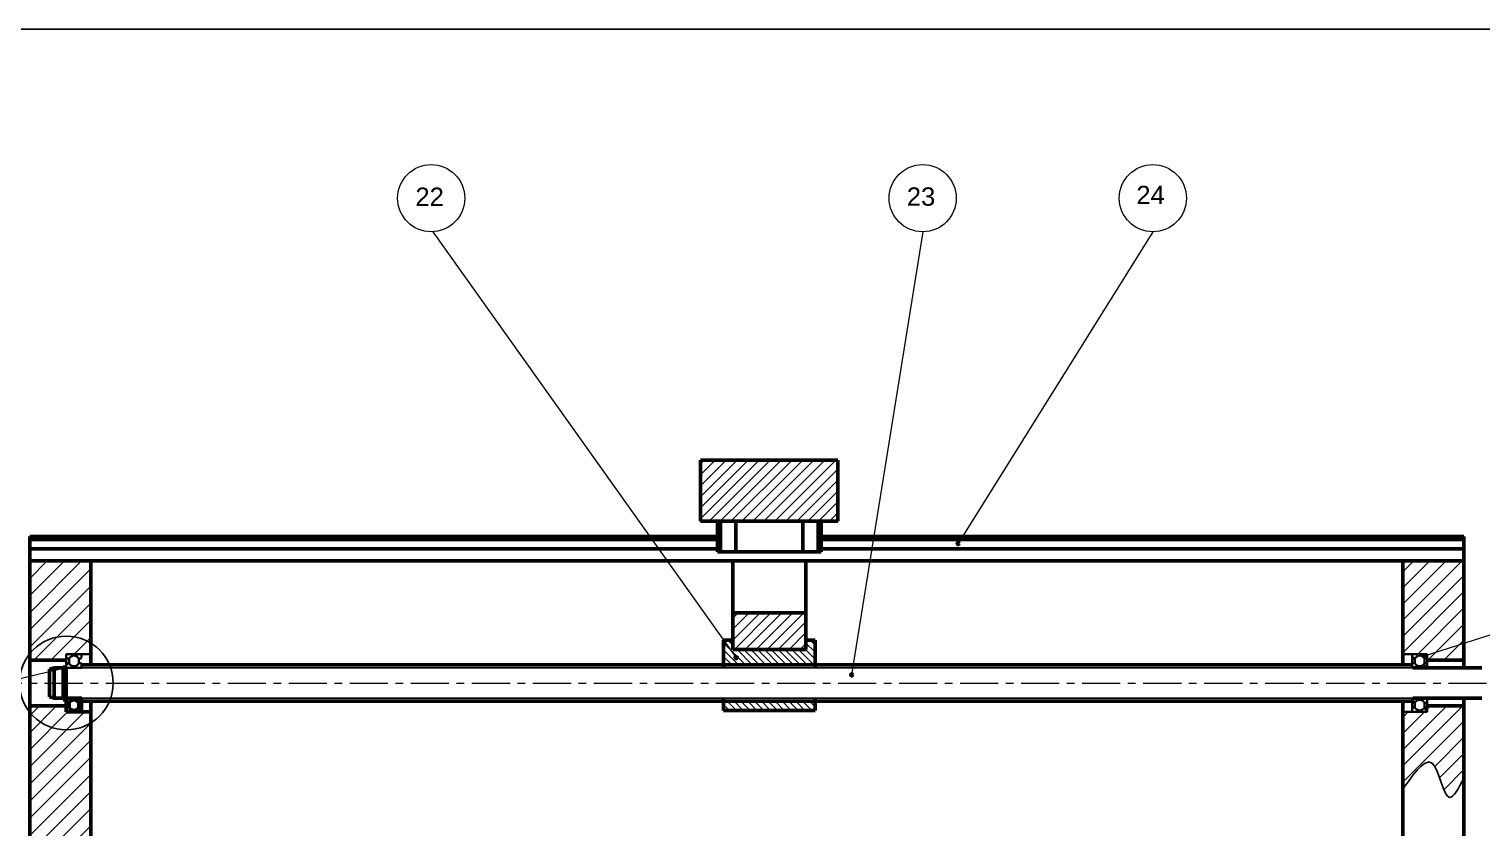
# Model space of a CAD drawing. Header units: inches. Extents: x -8900 to -5053, y -1814 to -15.
# Drawn here: x -7113.9 to -6637.8, y -1234 to -972.1 of the extents above; entities that cross this region are included whole.
import ezdxf

# ---------------------------------------------------------------- set-up
doc = ezdxf.new("R2010")
doc.units = ezdxf.units.IN
doc.header["$LTSCALE"] = 2
doc.header["$MEASUREMENT"] = 0
doc.linetypes.add('CENTER', pattern=[2, 1.25, -0.25, 0.25, -0.25])
for name, color, linetype, lineweight in [('duong co ban', 7, 'Continuous', 50), ('duong tam', 1, 'CENTER', 20), ('Visible (ISO)', 7, 'Continuous', 50)]:
    doc.layers.add(name, color=color, linetype=linetype, lineweight=lineweight)
doc.styles.get("Standard").update_dxf_attribs({"font": 'arial.ttf', "height": 2.5})
pattern_1 = [(45, (-8345.9142, -2555.9642), (-1.7960512, 1.7960512), [])]

msp = doc.modelspace()

# ---------------------------------------------------------------- hatches: boundary and pattern name
at = {"linetype": 'Continuous'}
h = msp.add_hatch(dxfattribs=at)
h.set_pattern_fill('ANSI31', color=2, scale=0.8, style=0)
h.set_pattern_definition(pattern_1)
edge = h.paths.add_edge_path()
edge.add_line((-6848.83, -1133.46), (-6848.83, -1113.46))
edge.add_line((-6848.83, -1133.46), (-6893.83, -1133.46))
edge.add_line((-6893.83, -1133.46), (-6893.83, -1113.46))
edge.add_line((-6848.83, -1113.46), (-6893.83, -1113.46))
h = msp.add_hatch()
h.set_pattern_fill('ANSI31', color=256, scale=1.25, style=0)
h.set_pattern_definition([(45, (-9133.902, -669.1662), (-2.80633, 2.80633), [])])
edge = h.paths.add_edge_path()
edge.add_spline(control_points=[(-7113.71, -1246.46), (-7111.32, -1242.59), (-7106.3, -1234.5), (-7102.73, -1252.7), (-7096.57, -1246.59), (-7093.71, -1243.76)], knot_values=[0, 0, 0, 0, 9.548776, 19.953225, 28.954952, 28.954952, 28.954952, 28.954952], degree=3, periodic=0)
edge.add_line((-7093.71, -1243.76), (-7093.71, -1195.96))
edge.add_line((-7093.71, -1195.96), (-7101.71, -1195.96))
edge.add_line((-7101.71, -1195.96), (-7101.71, -1193.96))
edge.add_line((-7101.71, -1193.96), (-7113.71, -1193.96))
edge.add_line((-7113.71, -1193.96), (-7113.71, -1246.46))
h.paths.add_polyline_path([(-7093.71, -1146.46), (-7113.71, -1146.46), (-7113.71, -1178.96), (-7101.71, -1178.96), (-7101.71, -1176.96), (-7093.71, -1176.96)])
h = msp.add_hatch()
h.set_pattern_fill('ANSI31', color=256, scale=30, style=0)
h.set_pattern_definition([(45, (-403.566, 178.0702), (-2.6516504, 2.6516504), [])])
edge = h.paths.add_edge_path()
edge.add_line((-6643.71, -1193.96), (-6655.71, -1193.96))
edge.add_line((-6655.71, -1193.96), (-6655.71, -1195.96))
edge.add_line((-6655.71, -1195.96), (-6663.71, -1195.96))
edge.add_line((-6663.71, -1195.96), (-6663.71, -1221.26))
edge.add_spline(control_points=[(-6663.71, -1221.26), (-6660.06, -1216.03), (-6652.88, -1205.77), (-6649.86, -1229.2), (-6645.43, -1220.91), (-6643.71, -1217.69)], knot_values=[0, 0, 0, 0, 12.823481, 25.195964, 33.053078, 33.053078, 33.053078, 33.053078], degree=3, periodic=0)
edge.add_line((-6643.71, -1217.69), (-6643.71, -1193.96))
h.paths.add_polyline_path([(-6663.71, -1146.46), (-6663.71, -1176.96), (-6655.71, -1176.96), (-6655.71, -1178.96), (-6643.71, -1178.96), (-6643.71, -1146.46)])
h = msp.add_hatch(dxfattribs=at)
h.set_pattern_fill('ANSI31', color=2, scale=0.8, style=0)
h.set_pattern_definition(pattern_1)
edge = h.paths.add_edge_path()
edge.add_line((-6883.33, -1175.46), (-6883.33, -1163.46))
edge.add_line((-6883.33, -1163.46), (-6859.33, -1163.46))
edge.add_line((-6859.33, -1175.46), (-6859.33, -1163.46))
edge.add_line((-6883.33, -1175.46), (-6859.33, -1175.46))
h = msp.add_hatch()
h.set_pattern_fill('ANSI31', color=256, scale=0.5, angle=90, style=0)
h.set_pattern_definition([(135, (-8345.9142, -2555.9642), (-1.122532, -1.122532), [])])
h.paths.add_polyline_path([(-6883.33, -1175.46), (-6883.33, -1172.46), (-6886.33, -1172.46), (-6886.33, -1180.46), (-6856.33, -1180.46), (-6856.33, -1172.46), (-6859.33, -1172.46), (-6859.33, -1175.46)])
h.paths.add_polyline_path([(-6856.33, -1195.46), (-6856.33, -1192.46), (-6886.33, -1192.46), (-6886.33, -1195.46)])
h = msp.add_hatch(dxfattribs=at)
h.set_pattern_fill('DEFAULT__27', color=2, scale=1.402311, angle=205, style=0, pattern_type=0)
h.set_pattern_definition([(205, (-8345.9142, -2555.9642), (0.5926424, -1.2709256), [])])
edge = h.paths.add_edge_path()
edge.add_spline(control_points=[(-7097.01, -1176.96), (-7096.84, -1176.96), (-7096.71, -1177.09), (-7096.71, -1177.26)], knot_values=[0, 0, 0, 0, 1, 1, 1, 1], weights=[1, 0.804738, 0.804738, 1], degree=3, periodic=0)
edge.add_line((-7096.71, -1178.16), (-7096.71, -1177.26))
edge.add_spline(control_points=[(-7096.71, -1178.16), (-7096.71, -1178.34), (-7096.84, -1178.46), (-7097.01, -1178.46)], knot_values=[0, 0, 0, 0, 1, 1, 1, 1], weights=[1, 0.804738, 0.804738, 1], degree=3, periodic=0)
edge.add_line((-7097.63, -1178.46), (-7097.01, -1178.46))
edge.add_spline(control_points=[(-7100.8, -1178.46), (-7100.07, -1176.93), (-7098.36, -1176.93), (-7097.63, -1178.46)], knot_values=[0, 0, 0, 0, 1, 1, 1, 1], weights=[1, 0.619048, 0.619048, 1], degree=3, periodic=0)
edge.add_line((-7101.41, -1178.46), (-7100.8, -1178.46))
edge.add_spline(control_points=[(-7101.41, -1178.46), (-7101.59, -1178.46), (-7101.71, -1178.34), (-7101.71, -1178.16)], knot_values=[0, 0, 0, 0, 1, 1, 1, 1], weights=[1, 0.804738, 0.804738, 1], degree=3, periodic=0)
edge.add_line((-7101.71, -1178.16), (-7101.71, -1177.26))
edge.add_spline(control_points=[(-7101.71, -1177.26), (-7101.71, -1177.09), (-7101.59, -1176.96), (-7101.41, -1176.96)], knot_values=[0, 0, 0, 0, 1, 1, 1, 1], weights=[1, 0.804738, 0.804738, 1], degree=3, periodic=0)
edge.add_line((-7101.41, -1176.96), (-7097.01, -1176.96))
edge = h.paths.add_edge_path()
edge.add_spline(control_points=[(-7097.01, -1195.96), (-7096.84, -1195.96), (-7096.71, -1195.84), (-7096.71, -1195.66)], knot_values=[0, 0, 0, 0, 1, 1, 1, 1], weights=[1, 0.804738, 0.804738, 1], degree=3, periodic=0)
edge.add_line((-7101.41, -1195.96), (-7097.01, -1195.96))
edge.add_spline(control_points=[(-7101.71, -1195.66), (-7101.71, -1195.84), (-7101.59, -1195.96), (-7101.41, -1195.96)], knot_values=[0, 0, 0, 0, 1, 1, 1, 1], weights=[1, 0.804738, 0.804738, 1], degree=3, periodic=0)
edge.add_line((-7101.71, -1195.66), (-7101.71, -1194.76))
edge.add_spline(control_points=[(-7101.41, -1194.46), (-7101.59, -1194.46), (-7101.71, -1194.59), (-7101.71, -1194.76)], knot_values=[0, 0, 0, 0, 1, 1, 1, 1], weights=[1, 0.804738, 0.804738, 1], degree=3, periodic=0)
edge.add_line((-7101.41, -1194.46), (-7100.8, -1194.46))
edge.add_spline(control_points=[(-7100.8, -1194.46), (-7100.07, -1196), (-7098.36, -1196), (-7097.63, -1194.46)], knot_values=[0, 0, 0, 0, 1, 1, 1, 1], weights=[1, 0.619048, 0.619048, 1], degree=3, periodic=0)
edge.add_line((-7097.63, -1194.46), (-7097.01, -1194.46))
edge.add_spline(control_points=[(-7096.71, -1194.76), (-7096.71, -1194.59), (-7096.84, -1194.46), (-7097.01, -1194.46)], knot_values=[0, 0, 0, 0, 1, 1, 1, 1], weights=[1, 0.804738, 0.804738, 1], degree=3, periodic=0)
edge.add_line((-7096.71, -1195.66), (-7096.71, -1194.76))
edge = h.paths.add_edge_path()
edge.add_line((-7101.41, -1181.46), (-7097.01, -1181.46))
edge.add_spline(control_points=[(-7101.41, -1181.46), (-7101.59, -1181.46), (-7101.71, -1181.34), (-7101.71, -1181.16)], knot_values=[0, 0, 0, 0, 1, 1, 1, 1], weights=[1, 0.804738, 0.804738, 1], degree=3, periodic=0)
edge.add_line((-7101.71, -1181.16), (-7101.71, -1180.26))
edge.add_spline(control_points=[(-7101.71, -1180.26), (-7101.71, -1180.09), (-7101.59, -1179.96), (-7101.41, -1179.96)], knot_values=[0, 0, 0, 0, 1, 1, 1, 1], weights=[1, 0.804738, 0.804738, 1], degree=3, periodic=0)
edge.add_line((-7101.41, -1179.96), (-7100.8, -1179.96))
edge.add_spline(control_points=[(-7097.63, -1179.96), (-7098.36, -1181.5), (-7100.07, -1181.5), (-7100.8, -1179.96)], knot_values=[0, 0, 0, 0, 1, 1, 1, 1], weights=[1, 0.619048, 0.619048, 1], degree=3, periodic=0)
edge.add_line((-7097.63, -1179.96), (-7097.01, -1179.96))
edge.add_spline(control_points=[(-7097.01, -1179.96), (-7096.84, -1179.96), (-7096.71, -1180.09), (-7096.71, -1180.26)], knot_values=[0, 0, 0, 0, 1, 1, 1, 1], weights=[1, 0.804738, 0.804738, 1], degree=3, periodic=0)
edge.add_line((-7096.71, -1181.16), (-7096.71, -1180.26))
edge.add_spline(control_points=[(-7096.71, -1181.16), (-7096.71, -1181.34), (-7096.84, -1181.46), (-7097.01, -1181.46)], knot_values=[0, 0, 0, 0, 1, 1, 1, 1], weights=[1, 0.804738, 0.804738, 1], degree=3, periodic=0)
edge = h.paths.add_edge_path()
edge.add_line((-7101.41, -1191.46), (-7097.01, -1191.46))
edge.add_spline(control_points=[(-7096.71, -1191.76), (-7096.71, -1191.59), (-7096.84, -1191.46), (-7097.01, -1191.46)], knot_values=[0, 0, 0, 0, 1, 1, 1, 1], weights=[1, 0.804738, 0.804738, 1], degree=3, periodic=0)
edge.add_line((-7096.71, -1192.66), (-7096.71, -1191.76))
edge.add_spline(control_points=[(-7097.01, -1192.96), (-7096.84, -1192.96), (-7096.71, -1192.84), (-7096.71, -1192.66)], knot_values=[0, 0, 0, 0, 1, 1, 1, 1], weights=[1, 0.804738, 0.804738, 1], degree=3, periodic=0)
edge.add_line((-7097.63, -1192.96), (-7097.01, -1192.96))
edge.add_spline(control_points=[(-7097.63, -1192.96), (-7098.36, -1191.43), (-7100.07, -1191.43), (-7100.8, -1192.96)], knot_values=[0, 0, 0, 0, 1, 1, 1, 1], weights=[1, 0.619048, 0.619048, 1], degree=3, periodic=0)
edge.add_line((-7101.41, -1192.96), (-7100.8, -1192.96))
edge.add_spline(control_points=[(-7101.71, -1192.66), (-7101.71, -1192.84), (-7101.59, -1192.96), (-7101.41, -1192.96)], knot_values=[0, 0, 0, 0, 1, 1, 1, 1], weights=[1, 0.804738, 0.804738, 1], degree=3, periodic=0)
edge.add_line((-7101.71, -1192.66), (-7101.71, -1191.76))
edge.add_spline(control_points=[(-7101.41, -1191.46), (-7101.59, -1191.46), (-7101.71, -1191.59), (-7101.71, -1191.76)], knot_values=[0, 0, 0, 0, 1, 1, 1, 1], weights=[1, 0.804738, 0.804738, 1], degree=3, periodic=0)
h = msp.add_hatch(dxfattribs=at)
h.set_pattern_fill('DEFAULT__26', color=2, scale=1.465445, angle=325, style=0, pattern_type=0)
h.set_pattern_definition([(325, (-8345.9142, -2555.9642), (0.840545, 1.2004227), [])])
edge = h.paths.add_edge_path()
edge.add_spline(control_points=[(-6660.41, -1195.96), (-6660.59, -1195.96), (-6660.71, -1195.84), (-6660.71, -1195.66)], knot_values=[0, 0, 0, 0, 1, 1, 1, 1], weights=[1, 0.804738, 0.804738, 1], degree=3, periodic=0)
edge.add_line((-6660.71, -1194.76), (-6660.71, -1195.66))
edge.add_spline(control_points=[(-6660.71, -1194.76), (-6660.71, -1194.59), (-6660.59, -1194.46), (-6660.41, -1194.46)], knot_values=[0, 0, 0, 0, 1, 1, 1, 1], weights=[1, 0.804738, 0.804738, 1], degree=3, periodic=0)
edge.add_line((-6659.8, -1194.46), (-6660.41, -1194.46))
edge.add_spline(control_points=[(-6656.63, -1194.46), (-6657.36, -1196), (-6659.07, -1196), (-6659.8, -1194.46)], knot_values=[0, 0, 0, 0, 1, 1, 1, 1], weights=[1, 0.619048, 0.619048, 1], degree=3, periodic=0)
edge.add_line((-6656.01, -1194.46), (-6656.63, -1194.46))
edge.add_spline(control_points=[(-6656.01, -1194.46), (-6655.84, -1194.46), (-6655.71, -1194.59), (-6655.71, -1194.76)], knot_values=[0, 0, 0, 0, 1, 1, 1, 1], weights=[1, 0.804738, 0.804738, 1], degree=3, periodic=0)
edge.add_line((-6655.71, -1194.76), (-6655.71, -1195.66))
edge.add_spline(control_points=[(-6655.71, -1195.66), (-6655.71, -1195.84), (-6655.84, -1195.96), (-6656.01, -1195.96)], knot_values=[0, 0, 0, 0, 1, 1, 1, 1], weights=[1, 0.804738, 0.804738, 1], degree=3, periodic=0)
edge.add_line((-6656.01, -1195.96), (-6660.41, -1195.96))
edge = h.paths.add_edge_path()
edge.add_spline(control_points=[(-6660.41, -1176.96), (-6660.59, -1176.96), (-6660.71, -1177.09), (-6660.71, -1177.26)], knot_values=[0, 0, 0, 0, 1, 1, 1, 1], weights=[1, 0.804738, 0.804738, 1], degree=3, periodic=0)
edge.add_line((-6656.01, -1176.96), (-6660.41, -1176.96))
edge.add_spline(control_points=[(-6655.71, -1177.26), (-6655.71, -1177.09), (-6655.84, -1176.96), (-6656.01, -1176.96)], knot_values=[0, 0, 0, 0, 1, 1, 1, 1], weights=[1, 0.804738, 0.804738, 1], degree=3, periodic=0)
edge.add_line((-6655.71, -1177.26), (-6655.71, -1178.16))
edge.add_spline(control_points=[(-6656.01, -1178.46), (-6655.84, -1178.46), (-6655.71, -1178.34), (-6655.71, -1178.16)], knot_values=[0, 0, 0, 0, 1, 1, 1, 1], weights=[1, 0.804738, 0.804738, 1], degree=3, periodic=0)
edge.add_line((-6656.01, -1178.46), (-6656.63, -1178.46))
edge.add_spline(control_points=[(-6656.63, -1178.46), (-6657.36, -1176.93), (-6659.07, -1176.93), (-6659.8, -1178.46)], knot_values=[0, 0, 0, 0, 1, 1, 1, 1], weights=[1, 0.619048, 0.619048, 1], degree=3, periodic=0)
edge.add_line((-6659.8, -1178.46), (-6660.41, -1178.46))
edge.add_spline(control_points=[(-6660.71, -1178.16), (-6660.71, -1178.34), (-6660.59, -1178.46), (-6660.41, -1178.46)], knot_values=[0, 0, 0, 0, 1, 1, 1, 1], weights=[1, 0.804738, 0.804738, 1], degree=3, periodic=0)
edge.add_line((-6660.71, -1177.26), (-6660.71, -1178.16))
edge = h.paths.add_edge_path()
edge.add_line((-6656.01, -1191.46), (-6660.41, -1191.46))
edge.add_spline(control_points=[(-6656.01, -1191.46), (-6655.84, -1191.46), (-6655.71, -1191.59), (-6655.71, -1191.76)], knot_values=[0, 0, 0, 0, 1, 1, 1, 1], weights=[1, 0.804738, 0.804738, 1], degree=3, periodic=0)
edge.add_line((-6655.71, -1191.76), (-6655.71, -1192.66))
edge.add_spline(control_points=[(-6655.71, -1192.66), (-6655.71, -1192.84), (-6655.84, -1192.96), (-6656.01, -1192.96)], knot_values=[0, 0, 0, 0, 1, 1, 1, 1], weights=[1, 0.804738, 0.804738, 1], degree=3, periodic=0)
edge.add_line((-6656.01, -1192.96), (-6656.63, -1192.96))
edge.add_spline(control_points=[(-6659.8, -1192.96), (-6659.07, -1191.43), (-6657.36, -1191.43), (-6656.63, -1192.96)], knot_values=[0, 0, 0, 0, 1, 1, 1, 1], weights=[1, 0.619048, 0.619048, 1], degree=3, periodic=0)
edge.add_line((-6659.8, -1192.96), (-6660.41, -1192.96))
edge.add_spline(control_points=[(-6660.41, -1192.96), (-6660.59, -1192.96), (-6660.71, -1192.84), (-6660.71, -1192.66)], knot_values=[0, 0, 0, 0, 1, 1, 1, 1], weights=[1, 0.804738, 0.804738, 1], degree=3, periodic=0)
edge.add_line((-6660.71, -1191.76), (-6660.71, -1192.66))
edge.add_spline(control_points=[(-6660.71, -1191.76), (-6660.71, -1191.59), (-6660.59, -1191.46), (-6660.41, -1191.46)], knot_values=[0, 0, 0, 0, 1, 1, 1, 1], weights=[1, 0.804738, 0.804738, 1], degree=3, periodic=0)
edge = h.paths.add_edge_path()
edge.add_line((-6656.01, -1181.46), (-6660.41, -1181.46))
edge.add_spline(control_points=[(-6660.71, -1181.16), (-6660.71, -1181.34), (-6660.59, -1181.46), (-6660.41, -1181.46)], knot_values=[0, 0, 0, 0, 1, 1, 1, 1], weights=[1, 0.804738, 0.804738, 1], degree=3, periodic=0)
edge.add_line((-6660.71, -1180.26), (-6660.71, -1181.16))
edge.add_spline(control_points=[(-6660.41, -1179.96), (-6660.59, -1179.96), (-6660.71, -1180.09), (-6660.71, -1180.26)], knot_values=[0, 0, 0, 0, 1, 1, 1, 1], weights=[1, 0.804738, 0.804738, 1], degree=3, periodic=0)
edge.add_line((-6659.8, -1179.96), (-6660.41, -1179.96))
edge.add_spline(control_points=[(-6659.8, -1179.96), (-6659.07, -1181.5), (-6657.36, -1181.5), (-6656.63, -1179.96)], knot_values=[0, 0, 0, 0, 1, 1, 1, 1], weights=[1, 0.619048, 0.619048, 1], degree=3, periodic=0)
edge.add_line((-6656.01, -1179.96), (-6656.63, -1179.96))
edge.add_spline(control_points=[(-6655.71, -1180.26), (-6655.71, -1180.09), (-6655.84, -1179.96), (-6656.01, -1179.96)], knot_values=[0, 0, 0, 0, 1, 1, 1, 1], weights=[1, 0.804738, 0.804738, 1], degree=3, periodic=0)
edge.add_line((-6655.71, -1180.26), (-6655.71, -1181.16))
edge.add_spline(control_points=[(-6656.01, -1181.46), (-6655.84, -1181.46), (-6655.71, -1181.34), (-6655.71, -1181.16)], knot_values=[0, 0, 0, 0, 1, 1, 1, 1], weights=[1, 0.804738, 0.804738, 1], degree=3, periodic=0)
h = msp.add_hatch()
h.set_pattern_fill('ANSI31', color=256, scale=0.1, style=0)
h.set_pattern_definition([(45, (-9133.90184, -669.1662), (-0.224506403, 0.224506403), [])])
h.paths.add_polyline_path([(-7101.71, -1180.96), (-7102.71, -1180.96), (-7102.71, -1181.96), (-7101.71, -1181.96)])
at = {"layer": 'duong co ban'}
for points in [[(-6809.11, -1140.73, 1), (-6809.81, -1140.73, 1)], [(-6881.85, -1178.17, 1), (-6882.54, -1178.17, 1)], [(-6656.33, -1177.61, 1), (-6657.02, -1177.61, 1)], [(-7101.81, -1181.52, 1), (-7102.5, -1181.52, 1)], [(-6844, -1183.78, 1), (-6844.69, -1183.78, 1)]]:
    msp.add_hatch(color=256, dxfattribs=at).paths.add_polyline_path(points)

# ---------------------------------------------------------------- linework, layer by layer
at = {"color": 7, "linetype": 'Continuous'}
for p, q in [((-7566.44, -972.15), (-6377.44, -972.15)), ((-6659.8, -1179.96), (-6660.41, -1179.96)), ((-7102.71, -1180.96), (-7102.71, -1181.96)), ((-7101.71, -1180.96), (-7102.71, -1180.96)), ((-7101.71, -1181.96), (-7102.71, -1181.96)), ((-6660.41, -1181.46), (-7097.01, -1181.46)), ((-7101.71, -1191.46), (-6660.71, -1191.46))]:
    msp.add_line(p, q, dxfattribs=at)
at = {"lineweight": 20}
for p, q in [((-6981.62, -1038.56), (-6882.2, -1178.17)), ((-6821.07, -1038.57), (-6844.35, -1183.78)), ((-6745.65, -1038.57), (-6809.46, -1140.73)), ((-6482.25, -1122.01), (-6656.68, -1177.61)), ((-7266.47, -1220.47), (-7102.15, -1181.52))]:
    msp.add_line(p, q, dxfattribs=at)
for centre in [(-6982.13, -1027.57), (-6821.07, -1027.57), (-6745.65, -1027.57)]:
    msp.add_circle(centre, 11, dxfattribs=at)
msp.add_circle((-7101.71, -1186.46), 15.37)
at = {"color": 7, "linetype": 'Continuous'}
for centre in [(-7101.41, -1177.26), (-6660.41, -1180.26)]:
    msp.add_arc(centre, 0.3, 90, 180, dxfattribs=at)
msp.add_spline([(-6663.71, -1221.26), (-6654.01, -1212.87), (-6648.48, -1223.93), (-6643.71, -1217.69)], degree=3)
at = {"layer": 'duong co ban', "lineweight": 30}
for p, q in [((-7101.71, -1181.96), (-7101.71, -1176.96)), ((-7101.71, -1176.96), (-7093.71, -1176.96)), ((-7101.41, -1178.46), (-7100.8, -1178.46)), ((-7101.41, -1179.96), (-7100.8, -1179.96)), ((-7100.8, -1178.46), (-7100.8, -1179.96)), ((-7097.63, -1178.46), (-7097.63, -1179.96)), ((-7097.63, -1178.46), (-7097.01, -1178.46)), ((-7097.63, -1179.96), (-7097.01, -1179.96)), ((-7096.71, -1178.15), (-7096.71, -1177.26)), ((-7096.71, -1180.26), (-7096.71, -1181.16)), ((-7096.61, -1180.46), (-7096.61, -1181.46)), ((-6655.71, -1176.96), (-6663.71, -1176.96)), ((-6660.71, -1177.26), (-6660.71, -1181.16)), ((-6659.8, -1178.46), (-6660.41, -1178.46)), ((-6659.8, -1179.96), (-6659.8, -1178.46)), ((-6656.01, -1178.46), (-6656.63, -1178.46)), ((-6656.63, -1179.96), (-6656.63, -1178.46)), ((-6656.01, -1179.96), (-6656.63, -1179.96)), ((-6655.71, -1181.46), (-6655.71, -1176.96)), ((-7096.61, -1181.46), (-7101.71, -1181.46)), ((-7101.71, -1190.96), (-7102.71, -1190.96)), ((-7096.61, -1192.46), (-7096.61, -1191.46)), ((-6660.71, -1195.66), (-6660.71, -1191.46)), ((-6659.8, -1192.96), (-6660.41, -1192.96)), ((-6659.8, -1194.46), (-6660.41, -1194.46)), ((-6659.8, -1194.46), (-6659.8, -1192.96)), ((-6656.01, -1192.96), (-6656.63, -1192.96)), ((-6656.63, -1194.46), (-6656.63, -1192.96)), ((-6656.01, -1194.46), (-6656.63, -1194.46)), ((-6655.71, -1195.96), (-6655.71, -1191.46)), ((-6655.71, -1195.96), (-6663.71, -1195.96))]:
    msp.add_line(p, q, dxfattribs=at)
at = {"layer": 'duong co ban'}
for centre in [(-6809.46, -1140.73), (-6882.2, -1178.17), (-6656.68, -1177.61), (-7102.15, -1181.52), (-6844.35, -1183.78)]:
    msp.add_circle(centre, 0.345, dxfattribs=at)
at = {"layer": 'duong co ban', "lineweight": 30}
for centre, radius, start, end in [((-7101.41, -1178.16), 0.3, 180, 270), ((-7101.41, -1180.26), 0.3, 90, 180), ((-7099.21, -1179.21), 1.75, 25.3769, 154.6231), ((-7099.21, -1179.21), 1.75, 205.3769, 334.6231), ((-7097.01, -1177.26), 0.3, 0, 90), ((-7097.01, -1178.16), 0.3, 270, 0), ((-7097.01, -1180.26), 0.3, 0, 90), ((-6660.41, -1177.26), 0.3, 90, 180), ((-6660.41, -1178.16), 0.3, 180, 270), ((-6658.21, -1179.21), 1.75, 25.3769, 154.6231), ((-6658.21, -1179.21), 1.75, 205.3769, 334.6231), ((-6656.01, -1177.26), 0.3, 0, 90), ((-6656.01, -1178.16), 0.3, 270, 0), ((-6656.01, -1180.26), 0.3, 0, 90), ((-7101.41, -1181.16), 0.3, 180, 270), ((-7097.01, -1181.16), 0.3, 270, 0), ((-6660.41, -1181.16), 0.3, 180, 270), ((-6656.01, -1181.16), 0.3, 270, 0), ((-7097.01, -1191.76), 0.3, 0, 90), ((-6660.41, -1191.76), 0.3, 90, 180), ((-6660.41, -1192.66), 0.3, 180, 270), ((-6660.41, -1194.76), 0.3, 90, 180), ((-6658.21, -1193.71), 1.75, 25.3769, 154.6231), ((-6658.21, -1193.71), 1.75, 205.3769, 334.6231), ((-6656.01, -1191.76), 0.3, 0, 90), ((-6656.01, -1192.66), 0.3, 270, 0), ((-6656.01, -1194.76), 0.3, 0, 90), ((-7101.41, -1195.66), 0.3, 180, 270), ((-6660.41, -1195.66), 0.3, 180, 270), ((-6656.01, -1195.66), 0.3, 270, 0)]:
    msp.add_arc(centre, radius, start, end, dxfattribs=at)
at = {"layer": 'duong tam', "ltscale": 5}
msp.add_line((-7128.81, -1186.46), (-6576.5, -1186.46), dxfattribs=at)
at = {"layer": 'Visible (ISO)'}
for p, q in [((-6893.83, -1133.46), (-6893.83, -1113.46)), ((-6848.83, -1113.46), (-6893.83, -1113.46)), ((-6848.83, -1133.46), (-6848.83, -1113.46)), ((-6848.83, -1133.46), (-6893.83, -1133.46)), ((-6888.33, -1133.46), (-6888.33, -1143.46)), ((-6887.33, -1133.46), (-6887.33, -1143.46)), ((-6882.33, -1133.46), (-6882.33, -1143.46)), ((-6860.33, -1133.46), (-6860.33, -1143.46)), ((-6855.33, -1133.46), (-6855.33, -1143.46)), ((-6854.33, -1133.46), (-6854.33, -1143.46)), ((-7113.71, -1446.46), (-7113.71, -1138.46)), ((-6888.33, -1138.46), (-7113.71, -1138.46)), ((-6888.33, -1139.46), (-7113.71, -1139.46)), ((-6888.33, -1142.46), (-7113.71, -1142.46)), ((-6643.71, -1138.46), (-6854.33, -1138.46)), ((-6643.71, -1139.46), (-6854.33, -1139.46)), ((-6643.71, -1142.46), (-6854.33, -1142.46)), ((-6643.71, -1181.46), (-6643.71, -1138.46)), ((-7113.71, -1146.46), (-6643.71, -1146.46)), ((-7093.71, -1180.46), (-7093.71, -1146.46)), ((-6888.33, -1143.46), (-6854.33, -1143.46)), ((-6883.33, -1175.46), (-6883.33, -1146.46)), ((-6859.33, -1175.46), (-6859.33, -1146.46)), ((-6663.71, -1180.46), (-6663.71, -1146.46)), ((-6883.33, -1163.46), (-6859.33, -1163.46)), ((-6886.33, -1181.46), (-6886.33, -1172.46)), ((-6883.33, -1172.46), (-6886.33, -1172.46)), ((-6883.33, -1175.46), (-6859.33, -1175.46)), ((-6856.33, -1172.46), (-6859.33, -1172.46)), ((-6856.33, -1181.46), (-6856.33, -1172.46)), ((-7113.71, -1178.96), (-7101.71, -1178.96)), ((-7096.61, -1180.46), (-6660.61, -1180.46)), ((-6643.71, -1178.96), (-6655.71, -1178.96)), ((-7107.21, -1181.96), (-7105.71, -1181.46)), ((-7107.21, -1181.96), (-7107.21, -1190.96)), ((-7105.71, -1191.46), (-7105.71, -1181.46)), ((-7102.71, -1181.46), (-7105.71, -1181.46)), ((-7102.71, -1181.96), (-7102.71, -1190.96)), ((-7101.71, -1181.96), (-7101.71, -1190.96)), ((-6660.41, -1181.46), (-6643.71, -1181.46)), ((-6643.71, -1181.46), (-6637.8, -1181.46)), ((-7113.71, -1193.96), (-7101.71, -1193.96)), ((-7107.21, -1190.96), (-7105.71, -1191.46)), ((-7102.71, -1191.46), (-7105.71, -1191.46)), ((-7102.71, -1191.94), (-7102.71, -1190.96)), ((-7101.71, -1191.94), (-7102.71, -1191.94)), ((-7101.71, -1195.96), (-7101.71, -1190.96)), ((-7101.71, -1191.46), (-7096.61, -1191.46)), ((-7101.41, -1192.96), (-7100.8, -1192.96)), ((-7101.41, -1194.46), (-7100.8, -1194.46)), ((-7100.8, -1192.96), (-7100.8, -1194.46)), ((-7097.63, -1192.96), (-7097.63, -1194.46)), ((-7097.63, -1192.96), (-7097.01, -1192.96)), ((-7097.63, -1194.46), (-7097.01, -1194.46)), ((-7096.71, -1195.66), (-7096.71, -1191.46)), ((-7096.61, -1192.46), (-6660.71, -1192.46)), ((-7093.71, -1396.46), (-7093.71, -1192.46)), ((-6886.33, -1195.46), (-6886.33, -1191.46)), ((-6856.33, -1195.46), (-6856.33, -1191.46)), ((-6663.71, -1396.46), (-6663.71, -1192.46)), ((-6660.41, -1191.46), (-6643.71, -1191.46)), ((-6643.71, -1193.96), (-6655.71, -1193.96)), ((-6643.71, -1446.46), (-6643.71, -1191.46)), ((-6643.71, -1191.46), (-6637.8, -1191.46)), ((-7101.71, -1195.96), (-7093.71, -1195.96)), ((-6856.33, -1195.46), (-6886.33, -1195.46))]:
    msp.add_line(p, q, dxfattribs=at)
for centre, radius, start, end in [((-7101.41, -1191.76), 0.3, 90, 180), ((-7101.41, -1192.66), 0.3, 180, 270), ((-7101.41, -1194.76), 0.3, 90, 180), ((-7099.21, -1193.71), 1.75, 25.3769, 154.6231), ((-7099.21, -1193.71), 1.75, 205.3769, 334.6231), ((-7097.01, -1192.66), 0.3, 270, 0), ((-7097.01, -1194.76), 0.3, 0, 90), ((-7097.01, -1195.66), 0.3, 270, 0)]:
    msp.add_arc(centre, radius, start, end, dxfattribs=at)

# ---------------------------------------------------------------- texts
at = {"layer": 'duong co ban', "lineweight": 20, "char_height": 6, "width": 20.568, "attachment_point": 1}
for s, insert in [('  24', (-6755.72, -1023.52)), ('  22', (-6991.96, -1024.09)), ('  23', (-6830.93, -1024.04))]:
    msp.add_mtext(s, dxfattribs=dict(at, insert=insert))

doc.saveas('drawing.dxf')
